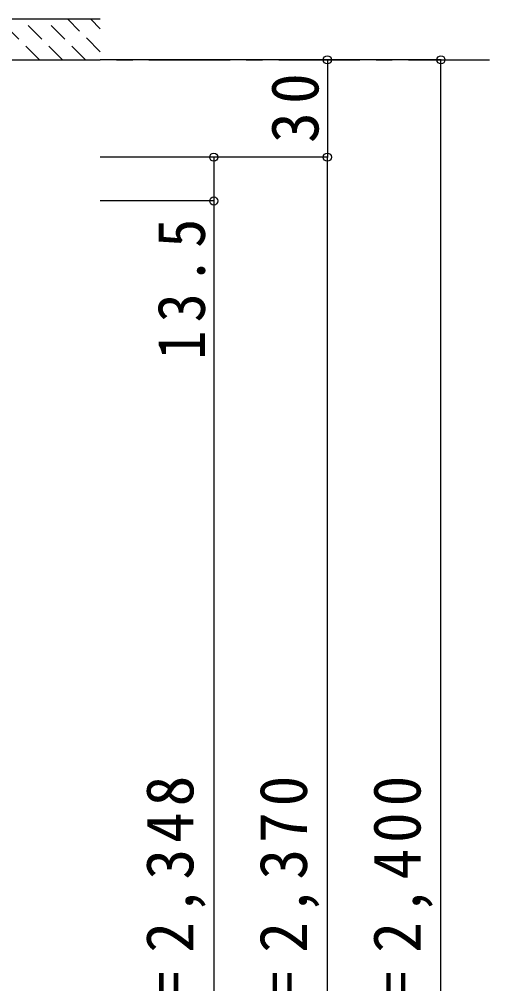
# Model space of a CAD drawing. Units: millimetres at full size, sheet at 1:5; details may follow other scales. Extents: x -973 to 977, y -718 to 696.
# Drawn here: x -432.1 to -284.7, y -311.7 to -14.5 of the extents above; entities that cross this region are included whole.
import ezdxf

# ---------------------------------------------------------------- set-up
doc = ezdxf.new("R2010")
doc.units = ezdxf.units.MM
doc.header["$LTSCALE"] = 5
doc.header["$PDMODE"] = 32
doc.header["$PDSIZE"] = 2.5
doc.linetypes.add('CHAIN1', pattern=[8, 5, -1, 1, -1])
doc.linetypes.add('DASHED1', pattern=[1.8, 1.2, -0.6])
doc.layers.add('0-B_寸法', color=7, linetype='Continuous')
doc.styles.add('ＭＳ ゴシック', font='')
doc.styles.get('ＭＳ ゴシック').set_extended_font_data('MS Gothic')

msp = doc.modelspace()

# ---------------------------------------------------------------- linework, layer by layer
at = {"layer": '0-B_寸法', "color": 2}
msp.add_line((-407.203, -14.5), (-508.313, -14.5), dxfattribs=at)
at = {"layer": '0-B_寸法', "color": 4, "linetype": 'DASHED1'}
for p, q in [((-425.897, -27), (-438.397, -14.5)), ((-418.825, -27), (-431.325, -14.5)), ((-411.754, -27), (-424.254, -14.5)), ((-407.203, -24.48), (-417.183, -14.5)), ((-407.203, -17.409), (-410.112, -14.5))]:
    msp.add_line(p, q, dxfattribs=at)
at = {"layer": '0-B_寸法', "color": 4, "linetype": 'CHAIN1'}
msp.add_line((-632.203, -27), (-284.703, -27), dxfattribs=at)
at = {"layer": '0-B_寸法', "color": 3}
msp.add_line((-632.203, -27), (-407.203, -27), dxfattribs=at)
at = {"layer": '0-B_寸法', "color": 4}
for p, q in [((-302.203, -27), (-407.203, -27)), ((-337.203, -27), (-337.203, -57)), ((-302.203, -554), (-302.203, -27)), ((-337.203, -57), (-407.203, -57)), ((-372.203, -57), (-372.203, -70.5)), ((-337.203, -555.5), (-337.203, -57)), ((-372.203, -63.002), (-372.203, -547)), ((-372.203, -70.502), (-407.203, -70.502))]:
    msp.add_line(p, q, dxfattribs=at)
at = {"layer": '0-B_寸法'}
for p in [(-337.203, -27), (-302.203, -27), (-372.203, -57), (-337.203, -57), (-372.203, -70.502)]:
    msp.add_point(p, dxfattribs=at)

# ---------------------------------------------------------------- texts
at = {"layer": '0-B_寸法', "char_height": 14.66, "attachment_point": 7, "rotation": 90, "style": 'ＭＳ ゴシック'}
for s, insert in [('\\T1.27;\\W0.95;30', (-339.703, -52.625)), ('\\T1.28;\\W0.9;13.5', (-374.703, -119.39)), ('\\T1.19;\\W0.95;ＤＨ＝2,348', (-374.703, -370.001)), ('\\T1.19;\\W0.95;枠内＝2,370', (-339.703, -370.001)), ('\\T1.19;\\W0.95;枠外＝2,400', (-304.703, -370.001))]:
    msp.add_mtext(s, dxfattribs=dict(at, insert=insert))

doc.saveas('drawing.dxf')
